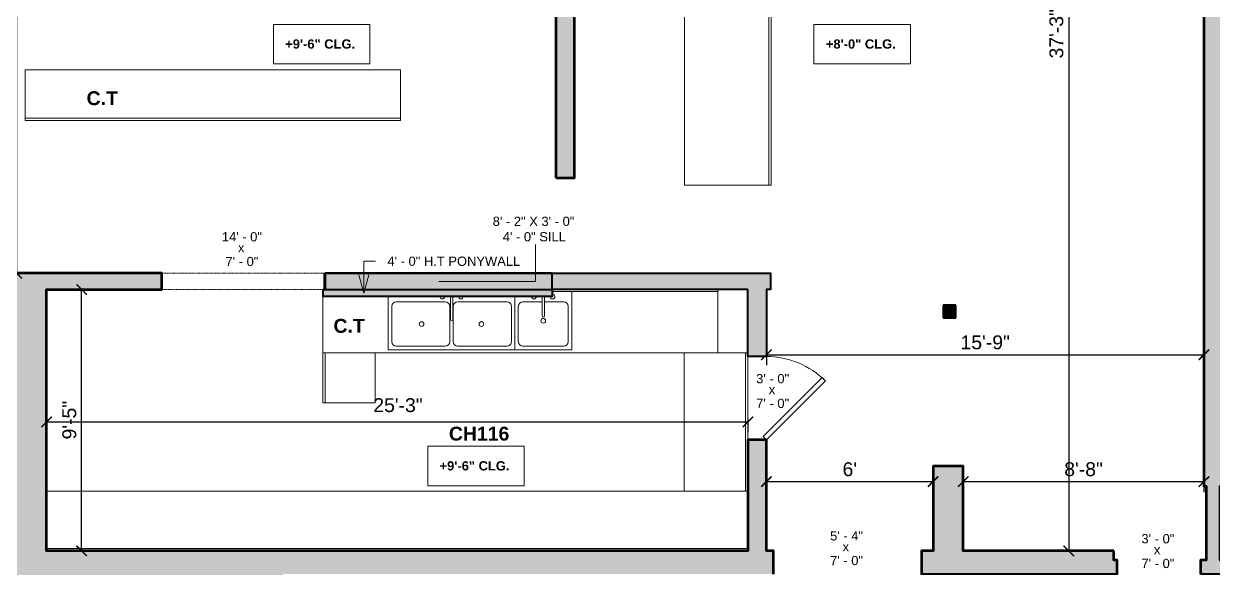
# Model space of a CAD drawing. Header units: inches. Extents: x -2078 to 106214, y -964 to 6385.
# Drawn here: x 21680 to 22194, y 3973 to 4209 of the extents above; entities that cross this region are included whole.
import ezdxf

# ---------------------------------------------------------------- set-up
doc = ezdxf.new("R2010")
doc.units = ezdxf.units.IN
doc.header["$MEASUREMENT"] = 0
doc.linetypes.add('Overhead', pattern=[0.15625, 0.09375, -0.0625])
for name, color, linetype, lineweight in [('A-ANNO', 2, 'Continuous', 5), ('A-ANNO-DIMS', 1, 'Continuous', 9), ('A-CASE', 4, 'Continuous', 9), ('A-COLS', 3, 'Continuous', 9), ('A-DOOR', 1, 'Continuous', 18), ('A-FIXT', 150, 'Continuous', 9), ('A-WALL', 3, 'Continuous', 40)]:
    doc.layers.add(name, color=color, linetype=linetype, lineweight=lineweight)
doc.layers.add('A-HATCH', color=9, linetype='Continuous')
doc.styles.add('Arial_1', font='arial.ttf', dxfattribs={"height": 0.0625})
doc.styles.add('Arial_2', font='arial.ttf', dxfattribs={"height": 3})
doc.styles.add('Arial_B', font='arialbd.ttf', dxfattribs={"height": 4.5})
doc.styles.add('Arial_B_1', font='arialbd.ttf', dxfattribs={"height": 3})
doc.styles.add('JC', font='arial.ttf', dxfattribs={"height": 0.125})
doc.dimstyles.new('JC-DIMS', dxfattribs={"dimtxt": 0.125, "dimasz": 0.09375, "dimexe": 0.09375, "dimexo": 0.09375, "dimgap": 0.046875, "dimtad": 1, "dimdec": 1, "dimzin": 0, "dimdsep": 46, "dimlunit": 4, "dimtxsty": 'JC', "dimblk": 'ARCHTICK', "dimcen": 0.09, "dimclrd": 1, "dimclre": 1, "dimclrt": 256, "dimadec": 0, "dimazin": 0, "dimtfac": 1, "dimtdec": 1, "dimtofl": 0, "dimtmove": 1, "dimatfit": 3, "dimfxl": 1, "dimtolj": 1, "dimtzin": 0, "dimarcsym": 0})

# ---------------------------------------------------------------- blocks, each defined once
blk = doc.blocks.new('JC_OPENING DOOR - 14 X 7_-1714543-2nd Floor Plan')
at = {"linetype": 'Overhead'}
for p, q in [((34.68, 3.5), (-35.32, 3.5)), ((-35.32, -3.5), (34.68, -3.5))]:
    blk.add_line(p, q, dxfattribs=at)
for p, q in [((-35.32, 3.5), (-35.32, -3.5)), ((34.68, -3.5), (34.68, 3.5))]:
    blk.add_line(p, q)
blk = doc.blocks.new('JC_DOOR_SINGLE PANEL - SINGLE DOOR-1667140-2nd Floor Plan')
at = {"layer": 'A-DOOR', "lineweight": 30}
for p, q in [((-7.46, 29.46), (-8.87, 28.04)), ((-8.87, 28.04), (16.59, 2.59)), ((18, 4), (-7.46, 29.46)), ((16.59, 2.59), (18, 4))]:
    blk.add_line(p, q, dxfattribs=at)
at = {"layer": 'A-DOOR', "lineweight": 9}
blk.add_arc((18, 4), 36, 135, 180, dxfattribs=at)
blk = doc.blocks.new('JC_COLUMN SQUARE - COLUMN - SQUARE-1667097-2nd Floor Plan')
at = {"layer": 'A-COLS', "lineweight": 40}
for p, q in [((2.74, 2.73), (-2.74, 2.73)), ((-2.74, 2.73), (-2.74, -2.73)), ((2.74, -2.73), (2.74, 2.73)), ((-2.74, -2.73), (2.74, -2.73))]:
    blk.add_line(p, q, dxfattribs=at)
blk = doc.blocks.new('JC_COUNTERTOP - JC_COUNTERTOP-1704245-2nd Floor Plan')
at = {"layer": 'A-CASE'}
for p, q in [((-162.02, 0), (-162.02, -1)), ((0, 0), (-162.02, 0)), ((0, -1), (0, 0)), ((-162.02, -1), (0, -1)), ((-162.02, -1), (-162.02, -21.88)), ((0, -21.88), (0, -1)), ((-162.02, -21.88), (0, -21.88))]:
    blk.add_line(p, q, dxfattribs=at)
blk = doc.blocks.new('JC_COUNTERTOP - JC_COUNTERTOP-1704425-2nd Floor Plan')
at = {"layer": 'A-CASE'}
for p, q in [((-1, 27.61), (-170.6, 27.61)), ((-170.6, 27.61), (-170.6, 1)), ((-170.6, 1), (-170.6, 27.61)), ((-170.6, 27.61), (-156.18, 27.61)), ((-156.18, 27.61), (-22.58, 27.61)), ((-22.58, 27.61), (-1, 27.61)), ((-1, 27.61), (0, 27.61)), ((0, 1), (0, 27.61)), ((0, 27.61), (0, 1)), ((-99.07, 1), (-170.6, 1)), ((-170.6, 1), (-170.6, 0.17)), ((-170.6, 0.17), (-170.6, 1)), ((-170.6, 1), (-99.07, 1)), ((-170.6, 1), (-170.6, 0.17)), ((-170.6, 0.17), (-170.6, 1)), ((0, 1), (-0.17, 1)), ((-0.17, 1), (0, 1)), ((0, 0.17), (0, 1)), ((0, 1), (0, 0.17)), ((0, 0.17), (0, 1)), ((0, 1), (0, 0.17))]:
    blk.add_line(p, q, dxfattribs=at)
blk = doc.blocks.new('JC_COUNTERTOP - JC_COUNTERTOP-1704673-2nd Floor Plan')
at = {"layer": 'A-CASE'}
for p, q in [((0, 22.58), (-21.56, 22.58)), ((-21.56, 22.58), (-21.56, 1)), ((-21.56, 1), (-21.56, 22.58)), ((0, 1), (0, 22.58)), ((0, 1), (-21.56, 1)), ((-21.56, 1), (-21.56, 0)), ((-21.56, 0), (-21.56, 1)), ((0, 0), (0, 1)), ((-21.56, 0), (0, 0))]:
    blk.add_line(p, q, dxfattribs=at)
blk = doc.blocks.new('JC_COUNTERTOP - JC_COUNTERTOP-1704893-2nd Floor Plan')
at = {"layer": 'A-CASE'}
for p, q in [((-1, 25.75), (-303, 25.75)), ((0, 1), (-303, 1))]:
    blk.add_line(p, q, dxfattribs=at)
blk = doc.blocks.new('JC_COUNTERTOP - JC_COUNTERTOP-1705043-2nd Floor Plan')
at = {"layer": 'A-CASE'}
for p, q in [((-59.81, 0), (-59.81, -1)), ((-59.81, -1), (-59.81, 0)), ((-22.25, 0), (-58.25, 0)), ((0, -1), (0, 0)), ((-59.81, -1), (0, -1)), ((-59.81, -1), (-59.81, -27.49)), ((-59.81, -13.08), (-59.81, -1)), ((0, -27.49), (0, -1)), ((-59.81, -27.49), (-59.81, -13.08)), ((-59.81, -27.49), (0, -27.49))]:
    blk.add_line(p, q, dxfattribs=at)
blk = doc.blocks.new('JC_DOUBLE SINK - DOUBLE SINK-1705204-2nd Floor Plan')
at = {"layer": 'A-FIXT'}
for p, q in [((-26.73, 10.54), (-26.73, -12.53)), ((0.12, 10.46), (0.12, 0.59)), ((1.12, 10.46), (1.12, 0.59)), ((27.97, -12.53), (27.97, 10.54)), ((-25.23, 6.21), (-25.23, -9.03)), ((-2.13, 8.21), (-23.23, 8.21)), ((-0.13, 6.21), (-0.13, -9.03)), ((1.37, 6.21), (1.37, -9.03)), ((24.47, 8.21), (3.37, 8.21)), ((26.47, -9.03), (26.47, 6.21)), ((-26.73, -12.53), (27.97, -12.53)), ((-23.23, -11.03), (-2.13, -11.03)), ((3.37, -11.03), (24.47, -11.03))]:
    blk.add_line(p, q, dxfattribs=at)
for centre, radius, start, end in [((-3.38, 10.46), 1, 174.7891, 180), ((-3.38, 10.46), 1, 180, 0), ((-3.38, 10.46), 1, 360, 5.2109), ((0.62, 10.46), 0.5, 168.6541, 180), ((0.62, 10.46), 0.5, 360, 11.3459), ((4.62, 10.46), 1, 174.7891, 180), ((4.62, 10.46), 1, 180, 0), ((4.62, 10.46), 1, 360, 5.2109), ((-23.23, 6.21), 2, 90, 180), ((-2.13, 6.21), 2, 360, 90), ((3.37, 6.21), 2, 90, 180), ((24.47, 6.21), 2, 360, 90), ((0.62, 0.59), 0.5, 180, 360), ((-12.31, -1.41), 1, 0, 180), ((-12.31, -1.41), 1, 180, 360), ((13.54, -1.41), 1, 0, 180), ((13.54, -1.41), 1, 180, 360), ((-23.23, -9.03), 2, 180, 270), ((-2.13, -9.03), 2, 270, 0), ((3.37, -9.03), 2, 180, 270), ((24.47, -9.03), 2, 270, 0)]:
    blk.add_arc(centre, radius, start, end, dxfattribs=at)
blk = doc.blocks.new('JC_KITCHEN SINK - SINK-1705350-2nd Floor Plan')
at = {"layer": 'A-FIXT'}
for p, q in [((-11.66, 10.54), (-11.66, -12.53)), ((0.12, 10.46), (0.12, 2.09)), ((1.12, 10.46), (1.12, 2.09)), ((12.89, 12.71), (4.44, 12.71)), ((12.89, -12.53), (12.89, 12.71)), ((-10.16, 6.21), (-10.16, -9.03)), ((0.12, 8.21), (-8.16, 8.21)), ((9.39, 8.21), (1.12, 8.21)), ((11.39, -9.03), (11.39, 6.21)), ((-11.66, -12.53), (12.89, -12.53)), ((-8.16, -11.03), (9.39, -11.03))]:
    blk.add_line(p, q, dxfattribs=at)
for centre, radius, start, end in [((-3.38, 10.46), 1, 174.7891, 180), ((-3.38, 10.46), 1, 180, 0), ((-3.38, 10.46), 1, 360, 5.2109), ((0.62, 10.46), 0.5, 168.6541, 180), ((0.62, 10.46), 0.5, 360, 11.3459), ((4.62, 10.46), 1, 174.7891, 180), ((4.62, 10.46), 1, 180, 360), ((4.62, 10.46), 1, 360, 101.5557), ((-8.16, 6.21), 2, 90, 180), ((9.39, 6.21), 2, 360, 90), ((0.62, 0), 1, 360, 180), ((0.62, 0), 1, 180, 0), ((0.62, 2.09), 0.5, 180, 0), ((-8.16, -9.03), 2, 180, 270), ((9.39, -9.03), 2, 270, 0)]:
    blk.add_arc(centre, radius, start, end, dxfattribs=at)
blk = doc.blocks.new('JC_COUNTERTOP - JC_COUNTERTOP-1705802-2nd Floor Plan')
at = {"layer": 'A-CASE'}
for p, q in [((-204.87, 0), (-204.87, -1)), ((0, 0), (-204.87, 0)), ((0, -1), (0, 0)), ((-204.87, -1), (0, -1)), ((-204.87, -1), (-204.87, -37.4)), ((0, -37.4), (0, -1)), ((-204.87, -37.4), (0, -37.4))]:
    blk.add_line(p, q, dxfattribs=at)
blk = doc.blocks.new('_ArchTick')
at = {"color": 0, "linetype": 'ByBlock', "const_width": 0.15}
blk.add_lwpolyline([(-0.5, -0.5), (0.5, 0.5)], dxfattribs=at)
blk = doc.blocks.new('*D881')
at = {"layer": 'A-ANNO-DIMS', "color": 1, "lineweight": -2, "transparency": 16777216}
for p, q in [((21464.38, 4573.74), (21283.38, 4573.74)), ((21287.88, 4573.74), (21287.88, 3715.74)), ((21685.38, 3715.74), (21283.38, 3715.74))]:
    blk.add_line(p, q, dxfattribs=at)
at = {"layer": 'Defpoints', "color": 0, "transparency": 16777216}
for p in [(21468.88, 4573.74), (21287.88, 3715.74), (21689.88, 3715.74)]:
    blk.add_point(p, dxfattribs=at)
at = {"layer": 'A-ANNO-DIMS', "color": 1, "lineweight": -2, "transparency": 16777216, "xscale": 4.5, "yscale": 4.5, "zscale": 4.5}
for p, rotation in [((21287.88, 4573.74), 90), ((21287.88, 3715.74), 270)]:
    blk.add_blockref('_ArchTick', p, dxfattribs=dict(at, rotation=rotation))
at = {"layer": 'A-ANNO-DIMS', "transparency": 16777216, "insert": (21282.57, 4144.74), "char_height": 6, "width": 0.4874, "attachment_point": 5, "rotation": 90, "style": 'JC'}
blk.add_mtext('\\A1;71\'-6"', dxfattribs=at)
blk = doc.blocks.new('*D933')
at = {"layer": 'A-ANNO-DIMS', "color": 1, "lineweight": -2, "transparency": 16777216}
for p, q in [((21675.84, 4284.74), (21681.49, 4284.74)), ((21676.99, 4100.74), (21676.99, 4284.74)), ((21675.84, 4100.74), (21681.49, 4100.74))]:
    blk.add_line(p, q, dxfattribs=at)
at = {"layer": 'Defpoints', "color": 0, "transparency": 16777216}
for p in [(21671.34, 4284.74), (21676.99, 4284.74), (21671.34, 4100.74)]:
    blk.add_point(p, dxfattribs=at)
at = {"layer": 'A-ANNO-DIMS', "color": 1, "lineweight": -2, "transparency": 16777216, "xscale": 4.5, "yscale": 4.5, "zscale": 4.5}
for p, rotation in [((21676.99, 4284.74), 90), ((21676.99, 4100.74), 270)]:
    blk.add_blockref('_ArchTick', p, dxfattribs=dict(at, rotation=rotation))
at = {"layer": 'A-ANNO-DIMS', "transparency": 16777216, "insert": (21671.68, 4192.74), "char_height": 6, "width": 0.4874, "attachment_point": 5, "rotation": 90, "style": 'JC'}
blk.add_mtext('\\A1;15\'-4"', dxfattribs=at)
blk = doc.blocks.new('*D935')
at = {"layer": 'A-ANNO-DIMS', "color": 1, "lineweight": -2, "transparency": 16777216}
for p, q in [((21703.87, 4093.74), (21709.53, 4093.74)), ((21705.03, 3980.74), (21705.03, 4093.74)), ((21703.87, 3980.74), (21709.53, 3980.74))]:
    blk.add_line(p, q, dxfattribs=at)
at = {"layer": 'Defpoints', "color": 0, "transparency": 16777216}
for p in [(21699.37, 4093.74), (21705.03, 4093.74), (21699.37, 3980.74)]:
    blk.add_point(p, dxfattribs=at)
at = {"layer": 'A-ANNO-DIMS', "color": 1, "lineweight": -2, "transparency": 16777216, "xscale": 4.5, "yscale": 4.5, "zscale": 4.5}
for p, rotation in [((21705.03, 4093.74), 90), ((21705.03, 3980.74), 270)]:
    blk.add_blockref('_ArchTick', p, dxfattribs=dict(at, rotation=rotation))
at = {"layer": 'A-ANNO-DIMS', "transparency": 16777216, "insert": (21699.72, 4037.24), "char_height": 6, "width": 0.4008, "attachment_point": 5, "rotation": 90, "style": 'JC'}
blk.add_mtext('\\A1;9\'-5"', dxfattribs=at)
blk = doc.blocks.new('*D941')
at = {"layer": 'A-ANNO-DIMS', "color": 1, "lineweight": -2, "transparency": 16777216}
for p, q in [((21689.88, 4037.64), (21689.88, 4031.98)), ((21689.88, 4036.48), (21992.88, 4036.48)), ((21992.88, 4037.64), (21992.88, 4031.98))]:
    blk.add_line(p, q, dxfattribs=at)
at = {"layer": 'Defpoints', "color": 0, "transparency": 16777216}
for p in [(21689.88, 4042.14), (21992.88, 4042.14), (21992.88, 4036.48)]:
    blk.add_point(p, dxfattribs=at)
at = {"layer": 'A-ANNO-DIMS', "color": 1, "lineweight": -2, "transparency": 16777216, "xscale": 4.5, "yscale": 4.5, "zscale": 4.5, "rotation": 180}
blk.add_blockref('_ArchTick', (21689.88, 4036.48), dxfattribs=at)
at = {"layer": 'A-ANNO-DIMS', "color": 1, "lineweight": -2, "transparency": 16777216, "xscale": 4.5, "yscale": 4.5, "zscale": 4.5}
blk.add_blockref('_ArchTick', (21992.88, 4036.48), dxfattribs=at)
at = {"layer": 'A-ANNO-DIMS', "transparency": 16777216, "insert": (21831.02, 4046.73), "char_height": 6, "width": 0.4874, "attachment_point": 1, "line_spacing_factor": 0.941778, "style": 'JC'}
blk.add_mtext('\\A1;25\'-3"', dxfattribs=at)
blk = doc.blocks.new('*D959')
at = {"layer": 'A-ANNO-DIMS', "color": 1, "lineweight": -2, "transparency": 16777216}
for p, q in [((22000.88, 4066.68), (22000.88, 4061.02)), ((22000.88, 4065.52), (22189.88, 4065.52)), ((22189.88, 4066.68), (22189.88, 4061.02))]:
    blk.add_line(p, q, dxfattribs=at)
at = {"layer": 'Defpoints', "color": 0, "transparency": 16777216}
for p in [(22000.88, 4071.18), (22189.88, 4071.18), (22189.88, 4065.52)]:
    blk.add_point(p, dxfattribs=at)
at = {"layer": 'A-ANNO-DIMS', "color": 1, "lineweight": -2, "transparency": 16777216, "xscale": 4.5, "yscale": 4.5, "zscale": 4.5, "rotation": 180}
blk.add_blockref('_ArchTick', (22000.88, 4065.52), dxfattribs=at)
at = {"layer": 'A-ANNO-DIMS', "color": 1, "lineweight": -2, "transparency": 16777216, "xscale": 4.5, "yscale": 4.5, "zscale": 4.5}
blk.add_blockref('_ArchTick', (22189.88, 4065.52), dxfattribs=at)
at = {"layer": 'A-ANNO-DIMS', "transparency": 16777216, "insert": (22095.38, 4070.83), "char_height": 6, "width": 0.4874, "attachment_point": 5, "style": 'JC'}
blk.add_mtext('\\A1;15\'-9"', dxfattribs=at)
blk = doc.blocks.new('*D1057')
at = {"layer": 'A-ANNO-DIMS', "color": 1, "lineweight": -2, "transparency": 16777216}
for p, q in [((22132.64, 4427.74), (22126.98, 4427.74)), ((22131.48, 4427.74), (22131.48, 3980.74)), ((22132.64, 3980.74), (22126.98, 3980.74))]:
    blk.add_line(p, q, dxfattribs=at)
at = {"layer": 'Defpoints', "color": 0, "transparency": 16777216}
for p in [(22137.14, 4427.74), (22131.48, 3980.74), (22137.14, 3980.74)]:
    blk.add_point(p, dxfattribs=at)
at = {"layer": 'A-ANNO-DIMS', "color": 1, "lineweight": -2, "transparency": 16777216, "xscale": 4.5, "yscale": 4.5, "zscale": 4.5}
for p, rotation in [((22131.48, 4427.74), 90), ((22131.48, 3980.74), 270)]:
    blk.add_blockref('_ArchTick', p, dxfattribs=dict(at, rotation=rotation))
at = {"layer": 'A-ANNO-DIMS', "transparency": 16777216, "insert": (22126.16, 4204.24), "char_height": 6, "width": 0.4874, "attachment_point": 5, "rotation": 90, "style": 'JC'}
blk.add_mtext('\\A1;37\'-3"', dxfattribs=at)
blk = doc.blocks.new('*D1061')
at = {"layer": 'A-ANNO-DIMS', "color": 1, "lineweight": -2, "transparency": 16777216}
for p, q in [((22085.88, 4011.84), (22085.88, 4006.18)), ((22085.88, 4010.68), (22189.88, 4010.68)), ((22189.88, 4011.84), (22189.88, 4006.18))]:
    blk.add_line(p, q, dxfattribs=at)
at = {"layer": 'Defpoints', "color": 0, "transparency": 16777216}
for p in [(22085.88, 4016.34), (22189.88, 4016.34), (22189.88, 4010.68)]:
    blk.add_point(p, dxfattribs=at)
at = {"layer": 'A-ANNO-DIMS', "color": 1, "lineweight": -2, "transparency": 16777216, "xscale": 4.5, "yscale": 4.5, "zscale": 4.5, "rotation": 180}
blk.add_blockref('_ArchTick', (22085.88, 4010.68), dxfattribs=at)
at = {"layer": 'A-ANNO-DIMS', "color": 1, "lineweight": -2, "transparency": 16777216, "xscale": 4.5, "yscale": 4.5, "zscale": 4.5}
blk.add_blockref('_ArchTick', (22189.88, 4010.68), dxfattribs=at)
at = {"layer": 'A-ANNO-DIMS', "transparency": 16777216, "insert": (22137.88, 4016), "char_height": 6, "width": 0.4008, "attachment_point": 5, "style": 'JC'}
blk.add_mtext('\\A1;8\'-8"', dxfattribs=at)
blk = doc.blocks.new('*D1063')
at = {"layer": 'A-ANNO-DIMS', "color": 1, "lineweight": -2, "transparency": 16777216}
for p, q in [((22000.88, 4011.84), (22000.88, 4006.18)), ((22000.88, 4010.68), (22072.88, 4010.68)), ((22072.88, 4011.84), (22072.88, 4006.18))]:
    blk.add_line(p, q, dxfattribs=at)
at = {"layer": 'Defpoints', "color": 0, "transparency": 16777216}
for p in [(22000.88, 4016.34), (22072.88, 4016.34), (22072.88, 4010.68)]:
    blk.add_point(p, dxfattribs=at)
at = {"layer": 'A-ANNO-DIMS', "color": 1, "lineweight": -2, "transparency": 16777216, "xscale": 4.5, "yscale": 4.5, "zscale": 4.5, "rotation": 180}
blk.add_blockref('_ArchTick', (22000.88, 4010.68), dxfattribs=at)
at = {"layer": 'A-ANNO-DIMS', "color": 1, "lineweight": -2, "transparency": 16777216, "xscale": 4.5, "yscale": 4.5, "zscale": 4.5}
blk.add_blockref('_ArchTick', (22072.88, 4010.68), dxfattribs=at)
at = {"layer": 'A-ANNO-DIMS', "transparency": 16777216, "insert": (22036.88, 4016), "char_height": 6, "width": 0.4008, "attachment_point": 5, "style": 'JC'}
blk.add_mtext("\\A1;6'", dxfattribs=at)
blk = doc.blocks.new('JC- existing door Tag_quad - JC- existing door Tag_quad-839775-2nd Floor Plan')
at = {"layer": 'A-ANNO', "insert": (-0.0234, 0.0378), "char_height": 0.0625, "width": 0.0505, "attachment_point": 1, "style": 'Arial_1', "bg_fill": 3, "box_fill_scale": 1.25, "bg_fill_color": 256, "bg_fill_true_color": 13158600, "bg_fill_transparency": 0}
blk.add_mtext('x', dxfattribs=at)

msp = doc.modelspace()

# ---------------------------------------------------------------- hatches: boundary and pattern name
at = {"layer": 'A-HATCH'}
h = msp.add_hatch(color=256, dxfattribs=at)
h.dxf.hatch_style = 1
h.paths.add_polyline_path([(22085.881, 4616.348), (22072.881, 4616.348), (22072.881, 4545.348), (22085.881, 4545.348)])
h.paths.add_polyline_path([(22325.881, 4616.348), (22312.881, 4616.348), (22312.881, 4525.348), (22315.038, 4525.348), (22315.038, 4406.741), (22273.96, 4406.741), (22273.96, 4401.741), (22322.038, 4401.741), (22322.038, 4406.741), (22320.038, 4406.741), (22320.038, 4525.348), (22325.881, 4525.348)])
h.paths.add_polyline_path([(22565.881, 4616.348), (22552.881, 4616.348), (22552.881, 4525.693), (22560.881, 4525.693), (22560.881, 4406.741), (22547.46, 4406.741), (22547.46, 4401.741), (22570.881, 4401.741), (22570.881, 4406.741), (22565.881, 4406.741)])
h.paths.add_polyline_path([(22441.881, 4567.741), (22436.881, 4567.741), (22436.881, 4406.741), (22416.46, 4406.741), (22416.46, 4401.741), (22448.038, 4401.741), (22448.038, 4406.741), (22441.881, 4406.741)])
h.paths.add_polyline_path([(22686.881, 4567.741), (22681.881, 4567.741), (22681.881, 4406.741), (22667.881, 4406.741), (22667.881, 4401.741), (22686.881, 4401.741)])
h.paths.add_polyline_path([(22619.881, 4406.741), (22606.881, 4406.741), (22606.881, 4401.741), (22619.881, 4401.741)])
h.paths.add_polyline_path([(22804.881, 4616.193), (22792.881, 4616.193), (22792.881, 4526.741), (22804.881, 4526.741)])
h.paths.add_polyline_path([(23044.881, 4616.193), (23032.881, 4616.193), (23032.881, 4525.693), (23044.881, 4525.693)])
h.paths.add_polyline_path([(23285.875, 4616.193), (23272.875, 4616.193), (23272.875, 4524.741), (23278.875, 4524.741), (23278.875, 4525.693), (23284.875, 4525.693), (23284.875, 4532.241), (23285.875, 4532.241), (23285.875, 4563.741), (23409.875, 4563.741), (23409.875, 4533.741), (23375.591, 4533.741), (23375.591, 4524.717), (23381.591, 4524.717), (23381.591, 4525.741), (23421.875, 4525.741), (23421.875, 4616.193), (23409.875, 4616.193), (23409.875, 4573.741), (23285.875, 4573.741)])
h.paths.add_polyline_path([(23419.875, 4441.741), (23422.162, 4441.741), (23422.162, 4451.741), (23381.591, 4451.741), (23381.591, 4452.717), (23375.591, 4452.717), (23375.591, 4451.741), (23375.162, 4451.741), (23375.162, 4449.741), (23278.875, 4449.741), (23278.875, 4452.741), (23272.875, 4452.741), (23272.875, 4449.741), (23270.76, 4449.741), (23270.76, 4429.741), (23274.76, 4429.741), (23274.76, 4424.82), (23279.76, 4424.82), (23279.76, 4441.741), (23409.875, 4441.741), (23409.875, 4338.285), (23337.125, 4338.285), (23337.125, 4336.741), (23279.76, 4336.741), (23279.76, 4341.241), (23274.76, 4341.241), (23274.76, 4324.741), (23279.76, 4324.741), (23279.76, 4330.741), (23337.125, 4330.741), (23337.125, 4329.285), (23409.875, 4329.285), (23409.875, 4223.741), (23279.76, 4223.741), (23279.76, 4235.241), (23274.76, 4235.241), (23274.76, 4214.741), (23279.76, 4214.741), (23279.76, 4217.741), (23410.875, 4217.741), (23410.875, 4099.741), (23279.76, 4099.741), (23279.76, 4127.241), (23274.76, 4127.241), (23274.76, 4113.741), (23269.76, 4113.741), (23269.76, 4097.741), (23244.875, 4097.741), (23244.875, 4092.741), (23410.875, 4092.741), (23410.875, 3999.741), (23285.875, 3999.741), (23285.875, 4016.741), (23273.875, 4016.741), (23273.875, 3980.741), (23201.875, 3980.741), (23201.875, 3970.741), (23222.875, 3970.741), (23222.875, 3950.741), (23228.875, 3950.741), (23228.875, 3970.741), (23285.875, 3970.741), (23285.875, 3993.741), (23410.875, 3993.741), (23410.875, 3874.741), (23228.875, 3874.741), (23228.875, 3914.741), (23222.875, 3914.741), (23222.875, 3874.741), (23208.695, 3874.741), (23208.695, 3866.741), (23410.875, 3866.741), (23410.875, 3830.741), (23425.88, 3830.741), (23425.88, 3765.442), (23351.538, 3765.442), (23351.538, 3806.796), (23279.538, 3806.796), (23279.538, 3771.442), (23147.149, 3771.442), (23147.149, 3660.599), (23153.149, 3660.599), (23153.149, 3765.442), (23285.538, 3765.442), (23285.538, 3800.796), (23345.538, 3800.796), (23345.538, 3759.442), (23431.88, 3759.442), (23431.88, 3836.741), (23419.875, 3836.741), (23419.875, 4231.242), (23584.881, 4231.242), (23584.881, 4241.242), (23419.875, 4241.242), (23419.875, 4341.704)])
h.paths.add_polyline_path([(23279.76, 4288.741), (23274.76, 4288.741), (23274.76, 4283.241), (23279.76, 4283.241)], flags=17)
h.paths.add_polyline_path([(23279.76, 4388.82), (23274.76, 4388.82), (23274.76, 4377.241), (23279.76, 4377.241)], flags=17)
h.paths.add_polyline_path([(23196.875, 4097.741), (23187.37, 4097.741), (23182.992, 4092.335), (23187.655, 4088.559), (23191.042, 4092.741), (23196.875, 4092.741)], flags=17)
h.paths.add_polyline_path([(23164.999, 4060.582), (23160.337, 4064.358), (23157.875, 4061.318), (23157.875, 4049.741), (23163.875, 4049.741), (23163.875, 4059.193)], flags=17)
h.paths.add_polyline_path([(23163.875, 4013.741), (23157.875, 4013.741), (23157.875, 3980.741), (23155.875, 3980.741), (23155.875, 3970.741), (23165.875, 3970.741), (23165.875, 3980.741), (23163.875, 3980.741)], flags=17)
h.paths.add_polyline_path([(22152.381, 3976.741), (22150.881, 3976.741), (22150.881, 3980.741), (22085.881, 3980.741), (22085.881, 4017.381), (22072.881, 4017.381), (22072.881, 3980.741), (22067.881, 3980.741), (22067.881, 3970.741), (22152.381, 3970.741)])
h.paths.add_polyline_path([(22197.881, 4334.741), (22189.881, 4334.741), (22189.881, 4008.741), (22190.881, 4008.741), (22190.881, 3976.741), (22188.381, 3976.741), (22188.381, 3970.741), (22198.381, 3970.741), (22198.381, 3976.741), (22196.881, 3976.741), (22196.881, 4008.741), (22197.881, 4008.741)])
at = {"layer": 'A-HATCH', "true_color": 0xffffff}
h = msp.add_hatch(color=7, dxfattribs=at)
h.dxf.hatch_style = 1
h.paths.add_polyline_path([(21908.277, 4100.741), (21810.277, 4100.741), (21810.277, 4093.741), (21908.277, 4093.741)])
at = {"layer": 'A-HATCH'}
h = msp.add_hatch(color=256, dxfattribs=at)
h.dxf.hatch_style = 1
h.paths.add_polyline_path([(22082.734, 4086.914), (22077.263, 4086.914), (22077.263, 4081.461), (22082.734, 4081.461)])

# ---------------------------------------------------------------- linework, layer by layer
at = {"layer": 'A-ANNO'}
for p, q in [((21901.123, 4097.241), (21901.123, 4113.193)), ((21826.935, 4105.941), (21831.995, 4105.941)), ((21826.935, 4092.116), (21826.935, 4105.941)), ((21826.935, 4092.116), (21824.791, 4100.116)), ((21826.935, 4092.116), (21829.078, 4100.116)), ((21859.277, 4097.241), (21901.123, 4097.241))]:
    msp.add_line(p, q, dxfattribs=at)
at = {"layer": 'A-ANNO', "flags": 128}
for points in [[(21787.85, 4208.285), (21829.586, 4208.285), (21829.586, 4191.217), (21787.85, 4191.217)], [(22021.412, 4208.285), (22063.148, 4208.285), (22063.148, 4191.217), (22021.412, 4191.217)], [(21854.532, 4025.95), (21896.268, 4025.95), (21896.268, 4008.882), (21854.532, 4008.882)]]:
    msp.add_lwpolyline(points, close=True, dxfattribs=at)
at = {"layer": 'A-WALL', "lineweight": 60}
for points in [[(21909.881, 4142.049), (21917.881, 4142.049), (21917.881, 4340.478), (21909.881, 4340.478)], [(22188.381, 3970.741), (22198.381, 3970.741), (22198.381, 3976.741), (22196.881, 3976.741), (22196.881, 4008.741), (22197.881, 4008.741), (22197.881, 4334.741), (22189.881, 4334.741), (22189.881, 4008.741), (22190.881, 4008.741), (22190.881, 3976.741), (22188.381, 3976.741)], [(22150.881, 3980.741), (22085.881, 3980.741), (22085.881, 4017.381), (22072.881, 4017.381), (22072.881, 3980.741), (22067.881, 3980.741), (22067.881, 3970.741), (22152.381, 3970.741), (22152.381, 3976.741), (22150.881, 3976.741)]]:
    msp.add_lwpolyline(points, close=True, dxfattribs=at)
at = {"layer": 'A-WALL'}
for points in [[(21992.881, 4093.741), (21908.277, 4093.741), (21908.277, 4090.741), (21809.381, 4090.741), (21809.381, 4093.741), (21810.277, 4093.741), (21810.277, 4100.741), (21908.277, 4100.741), (22002.631, 4100.741), (22002.631, 4093.741), (22000.881, 4093.741), (22000.881, 4064.741), (21992.881, 4064.741)], [(21908.277, 4093.741), (21908.277, 4100.741), (21810.277, 4100.741), (21810.277, 4093.741)]]:
    msp.add_lwpolyline(points, close=True, dxfattribs=at)

# ---------------------------------------------------------------- block references
at = {"layer": 'A-ANNO', "xscale": 64, "yscale": 64, "zscale": 64}
for p in [(21774.049, 4111.366), (22035.258, 3982.106)]:
    msp.add_blockref('JC- existing door Tag_quad - JC- existing door Tag_quad-839775-2nd Floor Plan', p, dxfattribs=at)
at = {"layer": 'A-CASE'}
for name, p, rotation in [('JC_COUNTERTOP - JC_COUNTERTOP-1705802-2nd Floor Plan', (22002.881, 4138.741), 269.9999999999986), ('JC_COUNTERTOP - JC_COUNTERTOP-1704245-2nd Floor Plan', (21680.693, 4166.741), 180), ('JC_COUNTERTOP - JC_COUNTERTOP-1704425-2nd Floor Plan', (21809.21, 4093.91), 180), ('JC_COUNTERTOP - JC_COUNTERTOP-1704673-2nd Floor Plan', (21809.21, 4044.741), 269.999999999999), ('JC_COUNTERTOP - JC_COUNTERTOP-1705043-2nd Floor Plan', (21992.881, 4006.49), 269.9999999999986)]:
    msp.add_blockref(name, p, dxfattribs=dict(at, rotation=rotation))
msp.add_blockref('JC_COUNTERTOP - JC_COUNTERTOP-1704893-2nd Floor Plan', (21992.881, 3980.741), dxfattribs=at)
at = {"layer": 'A-COLS'}
msp.add_blockref('JC_COLUMN SQUARE - COLUMN - SQUARE-1667097-2nd Floor Plan', (22079.999, 4084.188), dxfattribs=at)
at = {"layer": 'A-DOOR'}
msp.add_blockref('JC_OPENING DOOR - 14 X 7_-1714543-2nd Floor Plan', (21774.995, 4097.241), dxfattribs=at)
at = {"layer": 'A-DOOR', "rotation": 269.9999999999999}
msp.add_blockref('JC_DOOR_SINGLE PANEL - SINGLE DOOR-1667140-2nd Floor Plan', (21996.881, 4046.741), dxfattribs=at)
at = {"layer": 'A-FIXT'}
for name, p in [('JC_DOUBLE SINK - DOUBLE SINK-1705204-2nd Floor Plan', (21864.215, 4080.198)), ('JC_KITCHEN SINK - SINK-1705350-2nd Floor Plan', (21903.841, 4080.198))]:
    msp.add_blockref(name, p, dxfattribs=at)

# ---------------------------------------------------------------- texts
at = {"layer": 'A-ANNO', "attachment_point": 1}
for s, insert, char_height, width, style in [('+9\'-6" CLG.', (21792.97, 4201.832), 4, 37.976, 'Arial_B_1'), ('+8\'-0" CLG.', (22026.532, 4201.832), 4, 37.976, 'Arial_B_1'), ('C.T', (21707.168, 4179.389), 6, 16.766, 'Arial_B'), ('8\' - 2" X 3\' - 0"', (21882.615, 4125.189), 4, 44.642, 'Arial_2'), ('4\' - 0" SILL', (21886.949, 4118.522), 4, 34.138, 'Arial_2'), ('4\' - 0" H.T PONYWALL', (21837.115, 4107.941), 4, 72.72, 'Arial_2'), ('C.T', (21813.818, 4081.01), 6, 16.766, 'Arial_B'), ('CH116', (21863.693, 4034.416), 6, 108.676, 'Arial_B'), ('+9\'-6" CLG.', (21859.652, 4019.497), 4, 37.976, 'Arial_B_1')]:
    msp.add_mtext(s, dxfattribs=dict(at, insert=insert, char_height=char_height, width=width, style=style))

# ---------------------------------------------------------------- dimensions: what is measured, and where the dimension line sits
at = {"layer": 'A-ANNO-DIMS'}
for base, p1, p2, picture, middle in [((21287.883, 3715.741), (21468.881, 4573.741), (21689.881, 3715.741), '*D881', (21282.569, 4144.741)), ((22131.479, 3980.741), (22137.136, 4427.741), (22137.136, 3980.741), '*D1057', (22126.164, 4204.241)), ((21676.993, 4284.741), (21671.336, 4100.741), (21671.336, 4284.741), '*D933', (21671.68, 4192.741)), ((21705.03, 4093.741), (21699.373, 3980.741), (21699.373, 4093.741), '*D935', (21699.717, 4037.241))]:
    dim = msp.add_linear_dim(base=base, p1=p1, p2=p2, angle=90, dimstyle='JC-DIMS', dxfattribs=at)
    dim.commit()
    dim.dimension.update_dxf_attribs({"geometry": picture, "text_midpoint": middle})
for base, p1, p2, picture, middle in [((22189.881, 4065.521), (22000.881, 4071.178), (22189.881, 4071.178), '*D959', (22095.381, 4070.834)), ((22072.881, 4010.682), (22000.881, 4016.339), (22072.881, 4016.339), '*D1063', (22036.881, 4015.996)), ((22189.881, 4010.682), (22085.881, 4016.339), (22189.881, 4016.339), '*D1061', (22137.881, 4015.996))]:
    dim = msp.add_linear_dim(base=base, p1=p1, p2=p2, dimstyle='JC-DIMS', dxfattribs=at)
    dim.commit()
    dim.dimension.update_dxf_attribs({"geometry": picture, "text_midpoint": middle})
dim = msp.add_linear_dim(base=(21992.881, 4036.479), p1=(21689.881, 4042.136), p2=(21992.881, 4042.136), dimstyle='JC-DIMS', dxfattribs=at)
dim.commit()
dim.dimension.update_dxf_attribs({"geometry": '*D941', "text_midpoint": (21841.381, 4036.479), "dimtype": 160})

# ---------------------------------------------------------------- next in the draw order: block references
at = {"layer": 'A-ANNO', "xscale": 64, "yscale": 64, "zscale": 64}
for p in [(22003.33, 4050.046), (22169.758, 3980.859)]:
    msp.add_blockref('JC- existing door Tag_quad - JC- existing door Tag_quad-839775-2nd Floor Plan', p, dxfattribs=at)

# ---------------------------------------------------------------- next in the draw order: texts
at = {"layer": 'A-ANNO', "char_height": 4, "attachment_point": 1, "style": 'Arial_2'}
for s, insert, width in [('14\' - 0"', (21765.589, 4118.503), 21.816), ('7\' - 0"', (21767.164, 4107.821), 17.978), ('5\' - 4"', (22028.373, 3989.244), 17.978), ('7\' - 0"', (22028.373, 3978.562), 17.978)]:
    msp.add_mtext(s, dxfattribs=dict(at, insert=insert, width=width))

# ---------------------------------------------------------------- next in the draw order: hatches: boundary and pattern name
at = {"layer": 'A-HATCH'}
h = msp.add_hatch(color=256, dxfattribs=at)
h.dxf.hatch_style = 1
h.paths.add_polyline_path([(21846.881, 4615.741), (21833.881, 4615.741), (21833.881, 4573.741), (21606.881, 4573.741), (21606.881, 4615.848), (21593.881, 4615.848), (21593.881, 4573.741), (21468.881, 4573.741), (21468.881, 4615.741), (21455.881, 4615.741), (21455.881, 4344.741), (21457.881, 4344.741), (21457.881, 3948.741), (21456.881, 3948.741), (21456.881, 3872.241), (21468.881, 3872.241), (21468.881, 3877.741), (21482.881, 3877.741), (21482.881, 3846.741), (21492.881, 3846.741), (21492.881, 3882.741), (21578.881, 3882.741), (21578.881, 3913.741), (21573.881, 3913.741), (21573.881, 3888.741), (21482.881, 3888.741), (21482.881, 3890.741), (21468.881, 3890.741), (21468.881, 3948.741), (21573.881, 3948.741), (21573.881, 3945.741), (21578.881, 3945.741), (21578.881, 4056.741), (21572.881, 4056.741), (21572.881, 4056.053), (21572.881, 3954.741), (21467.881, 3954.741), (21467.881, 4132.741), (21572.881, 4132.741), (21572.881, 4092.741), (21578.881, 4092.741), (21578.881, 4220.241), (21568.881, 4220.241), (21568.881, 4218.741), (21513.881, 4218.741), (21513.881, 4213.741), (21572.881, 4213.741), (21572.881, 4138.741), (21468.881, 4138.741), (21468.881, 4213.741), (21477.881, 4213.741), (21477.881, 4218.741), (21468.881, 4218.741), (21468.881, 4287.741), (21568.881, 4287.741), (21568.881, 4250.241), (21578.881, 4250.241), (21578.881, 4310.741), (21572.881, 4310.741), (21572.881, 4297.741), (21468.881, 4297.741), (21468.881, 4344.103), (21472.923, 4344.103), (21472.923, 4356.404), (21468.881, 4356.404), (21468.881, 4381.741), (21572.881, 4381.741), (21572.881, 4379.741), (21578.881, 4379.741), (21578.881, 4381.741), (21611.375, 4381.741), (21611.375, 4388.741), (21613.881, 4388.741), (21613.881, 4394.741), (21468.881, 4394.741), (21468.881, 4481.741), (21606.881, 4481.741), (21606.881, 4501.741), (21586.881, 4501.741), (21586.881, 4491.741), (21468.881, 4491.741), (21468.881, 4563.741), (21586.881, 4563.741), (21586.881, 4545.741), (21606.881, 4545.741), (21606.881, 4563.741), (21675.881, 4563.741), (21675.881, 4539.991), (21681.881, 4539.991), (21681.881, 4563.741), (21778.881, 4563.741), (21778.881, 4535.741), (21784.881, 4535.741), (21784.881, 4554.515), (21833.881, 4554.515), (21833.881, 4480.741), (21784.881, 4480.741), (21784.881, 4507.741), (21778.881, 4507.741), (21778.881, 4480.741), (21681.881, 4480.741), (21681.881, 4507.991), (21675.881, 4507.991), (21675.881, 4459.241), (21681.881, 4459.241), (21681.881, 4470.741), (21778.881, 4470.741), (21778.881, 4459.741), (21784.881, 4459.741), (21784.881, 4470.741), (21833.881, 4470.741), (21833.881, 4397.741), (21784.881, 4397.741), (21784.881, 4431.741), (21778.881, 4431.741), (21778.881, 4427.741), (21744.283, 4427.741), (21744.283, 4397.741), (21681.881, 4397.741), (21681.881, 4427.241), (21675.881, 4427.241), (21675.881, 4397.741), (21674.761, 4397.741), (21674.761, 4394.741), (21673.881, 4394.741), (21673.881, 4388.741), (21674.761, 4388.741), (21674.761, 4381.741), (21847.381, 4381.741), (21847.381, 4387.741), (21846.881, 4387.741)])
h.paths.add_polyline_path([(21850.031, 4290.741), (21650.031, 4290.741), (21650.031, 4284.741), (21850.031, 4284.741)])
h.paths.add_polyline_path([(21578.881, 4349.741), (21572.881, 4349.741), (21572.881, 4340.741), (21578.881, 4340.741)], flags=17)
h.paths.add_polyline_path([(22197.881, 4567.741), (22189.881, 4567.741), (22189.881, 4441.741), (21886.881, 4441.741), (21886.881, 4387.741), (21883.381, 4387.741), (21883.381, 4381.741), (21916.381, 4381.741), (21916.381, 4387.741), (21892.881, 4387.741), (21892.881, 4427.741), (21968.881, 4427.741), (21968.881, 4387.741), (21948.381, 4387.741), (21948.381, 4381.741), (21974.881, 4381.741), (21974.881, 4427.741), (22189.881, 4427.741), (22189.881, 4370.741), (22197.881, 4370.741), (22197.881, 4401.741), (22237.96, 4401.741), (22237.96, 4406.741), (22197.881, 4406.741)])
h.paths.add_polyline_path([(21917.881, 4340.478), (21909.881, 4340.478), (21909.881, 4142.049), (21917.881, 4142.049)])
h.paths.add_polyline_path([(22002.631, 4100.741), (21908.277, 4100.741), (21810.277, 4100.741), (21810.277, 4093.741), (21809.381, 4093.741), (21809.381, 4090.741), (21908.277, 4090.741), (21908.277, 4093.741), (21992.881, 4093.741), (21992.881, 4064.741), (22000.881, 4064.741), (22000.881, 4093.741), (22002.631, 4093.741)])
h = msp.add_hatch(color=256, dxfattribs=at)
h.dxf.hatch_style = 1
h.paths.add_polyline_path([(22001.881, 3865.741), (22044.631, 3865.741), (22044.631, 3874.741), (22001.881, 3874.741), (22001.881, 3894.741), (21966.381, 3894.741), (21966.381, 3888.741), (21989.881, 3888.741), (21989.881, 3811.57), (21968.881, 3811.57), (21968.881, 3802.57), (21989.881, 3802.57), (21989.881, 3727.741), (21846.881, 3727.741), (21846.881, 3787.411), (21922.881, 3787.411), (21922.881, 3802.57), (21926.881, 3802.57), (21926.881, 3811.57), (21922.881, 3811.57), (21922.881, 3888.741), (21930.381, 3888.741), (21930.381, 3894.741), (21922.881, 3894.741), (21922.881, 3907.411), (21913.881, 3907.411), (21913.881, 3808.411), (21846.881, 3808.411), (21846.881, 3814.79), (21846.881, 3928.264), (21833.881, 3928.264), (21833.881, 3891.741), (21791.881, 3891.741), (21791.881, 3895.741), (21785.881, 3895.741), (21785.881, 3885.741), (21825.881, 3885.741), (21825.881, 3727.741), (21825.881, 3715.741), (21834.381, 3715.741), (21834.881, 3715.741), (21834.881, 3680.481), (21846.881, 3680.481), (21846.881, 3715.741), (21989.881, 3715.741), (21989.881, 3680.481), (22001.881, 3680.481)])
h.paths.add_polyline_path([(21689.881, 3757.241), (21743.129, 3757.241), (21743.129, 3755.741), (21745.129, 3755.741), (21745.129, 3763.491), (21743.129, 3763.491), (21743.129, 3759.241), (21689.881, 3759.241), (21689.881, 3790.741), (21743.129, 3790.741), (21743.129, 3787.491), (21745.129, 3787.491), (21745.129, 3794.491), (21743.129, 3794.491), (21743.129, 3792.741), (21689.881, 3792.741), (21689.881, 3822.741), (21743.129, 3822.741), (21743.129, 3818.491), (21745.129, 3818.491), (21745.129, 3822.741), (21753.484, 3822.741), (21753.484, 3831.741), (21689.881, 3831.741), (21689.881, 3967.741), (21785.881, 3967.741), (21785.881, 3931.741), (21791.881, 3931.741), (21791.881, 3970.741), (22003.881, 3970.741), (22003.881, 3980.741), (22000.881, 3980.741), (22000.881, 4028.741), (21992.881, 4028.741), (21992.881, 3980.741), (21689.881, 3980.741), (21689.881, 4093.741), (21739.672, 4093.741), (21739.672, 4100.741), (21676.881, 4100.741), (21676.881, 3889.741), (21614.734, 3889.741), (21614.734, 3883.741), (21676.881, 3883.741), (21676.881, 3781.741), (21654.881, 3781.741), (21654.881, 3771.741), (21676.881, 3771.741), (21676.881, 3679.293), (21689.881, 3679.293), (21689.881, 3715.741), (21689.881, 3727.741)])
h.paths.add_polyline_path([(21468.881, 3771.741), (21493.881, 3771.741), (21493.881, 3781.741), (21492.881, 3781.741), (21492.881, 3810.741), (21482.881, 3810.741), (21482.881, 3781.741), (21468.881, 3781.741), (21468.881, 3788.741), (21456.881, 3788.741), (21456.881, 3679.705), (21468.881, 3679.705)])

# ---------------------------------------------------------------- next in the draw order: linework, layer by layer
at = {"layer": 'A-WALL', "lineweight": 60}
msp.add_lwpolyline([(22003.881, 3970.741), (22003.881, 3980.741), (22000.881, 3980.741), (22000.881, 4028.741), (21992.881, 4028.741), (21992.881, 3980.741), (21689.881, 3980.741), (21689.881, 4093.741), (21739.672, 4093.741), (21739.672, 4100.741), (21676.881, 4100.741)], dxfattribs=at)

# ---------------------------------------------------------------- next in the draw order: texts
at = {"layer": 'A-ANNO', "char_height": 4, "width": 17.978, "attachment_point": 1, "style": 'Arial_2'}
for s, insert in [('3\' - 0"', (21996.444, 4057.183)), ('7\' - 0"', (21996.444, 4046.501)), ('3\' - 0"', (22162.873, 3987.996)), ('7\' - 0"', (22162.873, 3977.315))]:
    msp.add_mtext(s, dxfattribs=dict(at, insert=insert))

doc.saveas('drawing.dxf')
